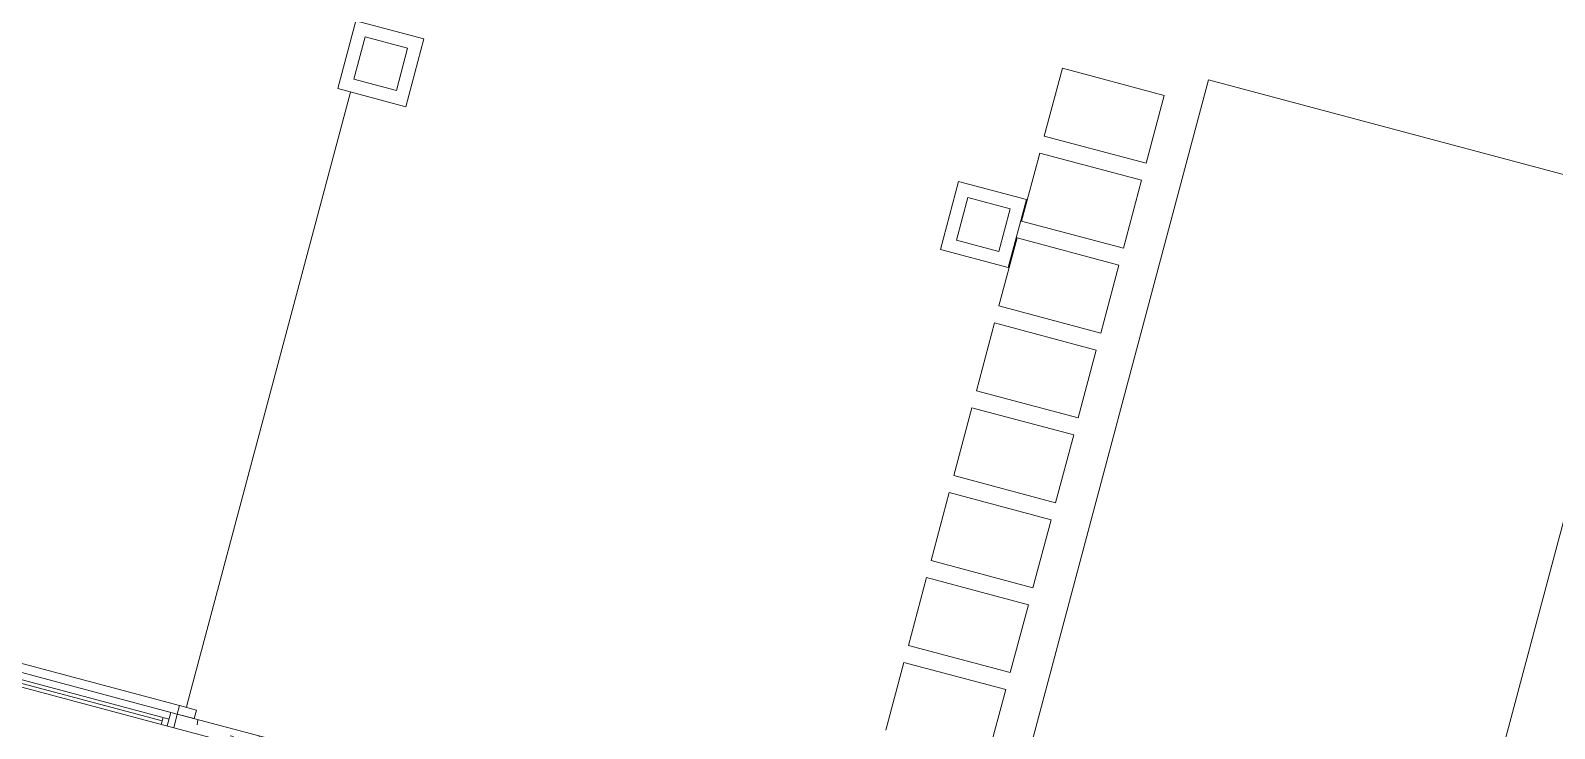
# Model space of a CAD drawing. Header units: metres. Extents: x 689715 to 690980, y 1005284 to 1006835.
# Drawn here: x 690858.85 to 690867.53, y 1005509.88 to 1005513.85 of the extents above; entities that cross this region are included whole.
import ezdxf

# ---------------------------------------------------------------- set-up
doc = ezdxf.new("R2010")
doc.units = ezdxf.units.M
doc.linetypes.add('PHANTOM', pattern=[2.5, 1.25, -0.25, 0.25, -0.25, 0.25, -0.25])
for name, color, linetype in [('0_HUELLAS CASAS CASTILLA', 1, 'Continuous'), ('0_NUMERO DE LOTE FASE V', 3, 'Continuous'), ('C-CALLE-ACERA', 8, 'Continuous')]:
    doc.layers.add(name, color=color, linetype=linetype)
for name, color, linetype, lineweight in [('Modelos genéricos', 7, 'Continuous', 13), ('Muros', 7, 'Continuous', 13), ('Patrón de corte', 7, 'Continuous', 13), ('Pilares estructurales', 7, 'Continuous', 25), ('Suelos', 7, 'Continuous', 9), ('Ventanas', 7, 'Continuous', 13)]:
    doc.layers.add(name, color=color, linetype=linetype, lineweight=lineweight)

# ---------------------------------------------------------------- blocks, each defined once
blk = doc.blocks.new('Window-Sliding - VENTANA DE 2_20 X 1_20-1540986-PLANO CLAVE _8 CASAS EN HILERA_ - Dependent 1')
at = {"layer": 'Ventanas', "color": 253}
for p, q in [((1.100365830454672, 0.04), (-1.099634169545327, 0.04)), ((-1.099634169545327, 0.04), (-1.099634169545327, -0.03999999999902364)), ((-1.099634169545327, 0.04000000000097637), (1.100365830454672, 0.04000000000097637)), ((-1.061534169779908, -0.03999999999902364), (-1.061534169779908, 0.04000000000097637)), ((-1.061534169779908, 0.04000000000097637), (-1.061534169779908, -0.03999999999902365)), ((1.062265830467165, 9.714248738745823e-13), (-1.061534169779908, 9.714248738745823e-13)), ((-1.026609169545286, 0.04000000000097637), (-1.026609169545286, 9.714248738745823e-13)), ((-0.02185916954532734, 0.02000000000096879), (-1.026609169545286, 0.02000000000096879)), ((-0.02185916954532734, 0.04000000000097637), (-0.02185916954532734, 9.714248738745823e-13)), ((0.000365830454672653, 9.714248738745823e-13), (0.000365830454672653, 0.04000000000097637)), ((0.000365830454672653, 9.714248738745823e-13), (0.000365830454672653, -0.03999999999902364)), ((0.02259083045467268, -0.03999999999902364), (0.02259083045467268, 9.714248738745823e-13)), ((1.027340830454717, -0.03999999999902364), (1.027340830454717, 9.714248738745823e-13)), ((1.062265830467165, 0.04000000000097637), (1.062265830467165, -0.03999999999902365)), ((1.100365830454672, -0.03999999999902364), (1.100365830454672, 0.04)), ((-1.099634169545327, -0.03999999999902364), (1.100365830454672, -0.03999999999902364)), ((-1.099634169545327, -0.03999999999902364), (1.100365830454672, -0.03999999999902364)), ((-1.09963416929923, -0.03999999999902364), (1.100365830455644, -0.03999999999902364)), ((0.02259083045467268, -0.0199999999990375), (1.027340830454716, -0.0199999999990375))]:
    blk.add_line(p, q, dxfattribs=at)
blk = doc.blocks.new('M_MOLDURA SENCILLA PARA VENTANAS - 2_20x1_20-1429797-PLANO CLAVE _8 CASAS EN HILERA_ - Dependent 1')
at = {"layer": 'Modelos genéricos', "color": 9, "lineweight": 9}
for p, q in [((-0.975000000000008, 0.08999999999999686), (-1.075000000000009, 0.08999999999999686)), ((-1.075000000000009, 0.08999999999999686), (-1.075000000000009, 0.04000000000000823)), ((-0.975000000000008, 0.04000000000000823), (-0.975000000000008, 0.08999999999999686)), ((1.324999999999992, 0.08999999999999686), (1.224999999999992, 0.08999999999999686)), ((1.224999999999992, 0.08999999999999686), (1.224999999999992, 0.04000000000000823)), ((1.324999999999992, 0.04000000000000823), (1.324999999999992, 0.08999999999999686)), ((-1.075000000000009, 0.04000000000000823), (-0.975000000000008, 0.04000000000000823)), ((1.224999999999992, 0.04000000000000823), (1.324999999999992, 0.04000000000000823))]:
    blk.add_line(p, q, dxfattribs=at)
at = {"layer": 'Modelos genéricos', "color": 253}
blk.add_line((-0.9750000000000082, 0.09000000000000001), (1.224999999999992, 0.09000000000000001), dxfattribs=at)
blk = doc.blocks.new('M_Concrete-Rectangular-Column - _25x_25-V7-PLANO CLAVE _8 CASAS EN HILERA_ - Dependent 1')
at = {"layer": 'Pilares estructurales', "lineweight": 13}
h = blk.add_hatch(dxfattribs=at)
h.set_pattern_fill('CONCRETE', color=256, style=0, pattern_type=2)
h.set_pattern_definition([(49.99999999999999, (-7.957000000000001, -75.643), (1.457020047383542, -0.1273482686276515), [0.152, -1.676]), (355, (-7.957000000000001, -75.643), (-0.2818653023739907, 1.528382135238966), [0.122, -1.341]), (100.451, (-7.835, -75.653), (1.17546538358712, 1.400456044289996), [0.13, -1.425]), (46.184, (-7.957000000000001, -75.236), (2.169039294737322, -0.336383022587974), [0.229, -2.515]), (96.636, (-7.776, -75.264), (1.898944685138781, 1.97970782763093), [0.194, -2.137]), (351.184, (-7.957000000000001, -75.236), (1.898795237190718, 1.979372286160904), [0.183, -2.012]), (21, (-7.754, -75.33800000000001), (1.212598781386422, -0.8177586412751406), [0.152, -1.676]), (326, (-7.754, -75.33800000000001), (0.4944494143613917, 1.473404145724342), [0.122, -1.341]), (71.45100000000001, (-7.653, -75.406), (1.707039752549385, 0.6549895290889265), [0.13, -1.425]), (37.50000000000001, (-7.957000000000001, -75.643), (0.02416182372297015, 0.6765066195347833), [0.067, -1.258, 0.067, -1.294, -1.346]), (37.50000000000001, (-7.957000000000001, -75.643), (0.02416182372297015, 0.6765066195347833), [-2.686, 0.067, -1.279]), (7.499999999999999, (-7.957000000000001, -75.643), (0.5349359976128323, 0.8016816565557453), [0.067, -0.7090000000000001, 0.067, -1.227, -0.513]), (7.499999999999999, (-7.957000000000001, -75.643), (0.5349359976128323, 0.8016816565557453), [-2.071, 0.067, -0.446]), (327.5, (-8.41, -75.643), (1.084235554558972, -0.04571938571545769), [0.067, -0.441, 0.067, -1.518, -2.103]), (327.5, (-8.41, -75.643), (1.084235554558972, -0.04571938571545769), [-2.093, 0.067, -2.036]), (317.5, (-8.613, -75.643), (1.185122407334744, 0.2039163545013021), [0.067, -0.593, 0.067, -0.986, -1.494]), (317.5, (-8.613, -75.643), (1.185122407334744, 0.2039163545013021), [-1.713, 0.067, -1.426])])
h.paths.add_polyline_path([(0.1250000000000062, -0.1249999999999326), (0.1250000000000062, 0.1250000000000625), (-0.1249999999999932, 0.1250000000000625), (-0.1249999999999932, -0.1249999999998936)], flags=0)
blk = doc.blocks.new('MOLDURA COLUMNA - 0_40x_40-1533038-PLANO CLAVE _8 CASAS EN HILERA_ - Dependent 1')
at = {"layer": 'Modelos genéricos', "color": 253}
for p, q in [((0.2000000000000064, 0.1999999999999915), (-0.1999999999999938, 0.1999999999999915)), ((-0.1999999999999937, 0.1999999999999915), (-0.1999999999999937, -0.2000000000000085)), ((0.2000000000000064, -0.2000000000000085), (0.2000000000000064, 0.1999999999999915)), ((-0.1249999999999938, -0.1250000000000084), (-0.1249999999999937, 0.1249999999999915)), ((-0.1249999999999937, 0.1249999999999915), (0.1250000000000063, 0.1249999999999915)), ((0.1250000000000063, 0.1249999999999915), (0.1250000000000063, -0.1250000000000084)), ((0.1250000000000063, -0.1250000000000084), (-0.1249999999999938, -0.1250000000000084)), ((-0.1999999999999937, -0.2000000000000085), (0.2000000000000065, -0.2000000000000085))]:
    blk.add_line(p, q, dxfattribs=at)
blk = doc.blocks.new('012-AR_CASTILLA_MODELO B_rvt-1-PLANO CLAVE _8 CASAS EN HILERA_ - Dependent 1')
at = {"layer": 'Patrón de corte'}
h = blk.add_hatch(dxfattribs=at)
h.set_pattern_fill('HORMIGÓN', color=254, scale=0.9999999999999999, style=0, pattern_type=2)
h.set_pattern_definition([(49.99999999999996, (0, -2.328306436538696e-10), (0.4377584771638401, -0.03836033982117172), [0.04599999999999997, -0.5029999999999996]), (354.9999999999999, (0, -2.328306436538696e-10), (-0.0843952140696779, 0.4580987315439033), [0.037, -0.402]), (100.451, (0.03600000008009374, -0.003000000258907676), (0.3526758939897786, 0.4199401312074266), [0.03899999999999999, -0.427]), (46.18399999999996, (0, 0.121999999973923), (0.6506308650644553, -0.1004214988211121), [0.06899999999999998, -0.7539999999999997]), (96.63599999999995, (0.05400000012014061, 0.113999999826774), (0.570191611846052, 0.5938707988951815), [0.058, -0.6409999999999998]), (351.1839999999999, (0, 0.121999999973923), (0.5697220635397624, 0.5936975411065765), [0.05499999999999999, -0.6039999999999999]), (21, (0.06099999987054616, 0.09100000001490116), (0.3642747293136029, -0.245780230253577), [0.04599999999999997, -0.5029999999999996]), (326, (0.06099999987054616, 0.09100000001490116), (0.1482769546615402, 0.4415777901075864), [0.03699999999999999, -0.4019999999999999]), (71.451, (0.09099999989848584, 0.07100000022910535), (0.512048302653334, 0.1963072483374968), [0.03900000000000001, -0.4270000000000002]), (37.49999999999998, (0, -2.328306436538696e-10), (0.007375797972208928, 0.2022933454275577), [0.02, -0.3769999999999999, 0.02, -0.3879999999999999, -0.4039999999999999]), (37.49999999999998, (0, -2.328306436538696e-10), (0.007375797972208928, 0.2022933454275577), [-0.8059999999999998, 0.02, -0.384]), (7.49999999999994, (0, -2.328306436538696e-10), (0.1600503399492728, 0.2399435114399267), [0.02, -0.2129999999999999, 0.02, -0.3679999999999999, -0.154]), (7.49999999999994, (0, -2.328306436538696e-10), (0.1600503399492728, 0.2399435114399267), [-0.6209999999999999, 0.02, -0.134]), (327.5, (-0.136000000173226, -2.328306436538696e-10), (0.325416223879766, -0.01404568388630395), [0.02, -0.132, 0.02, -0.455, -0.6309999999999999]), (327.5, (-0.136000000173226, -2.328306436538696e-10), (0.325416223879766, -0.01404568388630395), [-0.6279999999999999, 0.02, -0.6109999999999999]), (317.4999999999999, (-0.1970000000437722, -2.328306436538696e-10), (0.3554815006055005, 0.06081860510782444), [0.01999999999999999, -0.1779999999999999, 0.01999999999999999, -0.2959999999999999, -0.4479999999999997]), (317.4999999999999, (-0.1970000000437722, -2.328306436538696e-10), (0.3554815006055005, 0.06081860510782444), [-0.5139999999999997, 0.01999999999999999, -0.4279999999999998])])
h.paths.add_polyline_path([(14.30183760158252, 79.51754749682732), (14.30183760169894, 79.59754749643616), (14.00183760165237, 79.59754749643616), (14.00183760159416, 79.51754749636166)], flags=0)
h.paths.add_polyline_path([(11.60178603231907, 79.51754749636166), (12.40183760155924, 79.51754749636166), (12.40183760150103, 79.59754749690183), (11.60178603220265, 79.59754749643616)], flags=0)
h.paths.add_polyline_path([(10.6217860323377, 79.51754749659449), (10.62178603222128, 79.59754749643616), (10.32178603223292, 79.59754749643616), (10.32178603217471, 79.51754749706015)], flags=0)
h.paths.add_polyline_path([(7.521837601496372, 79.51754749682732), (8.121786032337695, 79.51754749636166), (8.12178603245411, 79.59754749643616), (7.521837601438165, 79.59754749643616)], flags=0)
at = {"layer": 'Muros', "color": 253}
for p, q in [((8.12178603245411, 79.59754749643616), (7.521837601438165, 79.59754749643616)), ((7.521837601496372, 79.51754749682732), (8.121786032337695, 79.51754749636166))]:
    blk.add_line(p, q, dxfattribs=at)
at = {"layer": 'Suelos', "color": 9}
for p, q in [((8.081786032300442, 79.46754749701358), (8.08178603235865, 79.4475474965293)), ((8.08178603235865, 79.4475474965293), (8.081786032475065, 75.84254749678075))]:
    blk.add_line(p, q, dxfattribs=at)
at = {"color": 254, "lineweight": 13, "rotation": 179.9999999999999}
for name, p in [('Window-Sliding - VENTANA DE 2_20 X 1_20-1540986-PLANO CLAVE _8 CASAS EN HILERA_ - Dependent 1', (9.222151862748433, 79.55754749733023)), ('M_MOLDURA SENCILLA PARA VENTANAS - 2_20x1_20-1429797-PLANO CLAVE _8 CASAS EN HILERA_ - Dependent 1', (9.346786032314412, 79.55754749733023))]:
    blk.add_blockref(name, p, dxfattribs=at)
at = {"color": 254, "lineweight": 13}
for name in ['MOLDURA COLUMNA - 0_40x_40-1533038-PLANO CLAVE _8 CASAS EN HILERA_ - Dependent 1', 'M_Concrete-Rectangular-Column - _25x_25-V7-PLANO CLAVE _8 CASAS EN HILERA_ - Dependent 1']:
    blk.add_blockref(name, (7.956786032300442, 75.64254749636166), dxfattribs=at)
blk = doc.blocks.new('A TRANSFORMADA A B')
at = {"layer": 'Suelos', "color": 9}
for p, q in [((287.4939854070544, -64.38005156174768), (287.0939854069147, -64.38005156151485)), ((287.4939854065888, -64.9800515617244), (287.4939854070544, -64.38005156174768)), ((287.9939854068216, -64.38005156163126), (287.5939854066819, -64.38005156163126)), ((287.5939854066819, -64.38005156163126), (287.5939854071476, -64.98005156154977)), ((287.9939854068216, -64.98005156160798), (287.9939854068216, -64.38005156163126)), ((288.4939854068216, -64.38005156163126), (288.0939854069147, -64.38005156145664)), ((288.0939854069147, -64.38005156145664), (288.0939854069147, -64.98005156149156)), ((288.4939854068216, -64.98005156154977), (288.4939854068216, -64.38005156163126)), ((288.9939854068216, -64.38005156157305), (288.5939854069147, -64.38005156151485)), ((288.5939854069147, -64.38005156151485), (288.5939854071476, -64.98005156143336)), ((288.9939854068216, -64.98005156149156), (288.9939854068216, -64.38005156157305)), ((289.4939854070544, -64.38005156145664), (289.0939854071476, -64.38005156139843)), ((289.0939854071476, -64.38005156139843), (289.0939854066819, -64.9800515617244)), ((289.4939854068216, -64.98005156143336), (289.4939854070544, -64.38005156145664)), ((289.9939854068216, -64.38005156163126), (289.5939854069147, -64.38005156157305)), ((289.5939854069147, -64.38005156157305), (289.5939854069147, -64.9800515617244)), ((289.9939854070544, -64.98005156131694), (289.9939854068216, -64.38005156163126)), ((290.4939854068216, -64.38005156151485), (290.0939854071476, -64.38005156157305)), ((290.0939854071476, -64.38005156157305), (290.0939854064491, -64.98005156154977)), ((290.4939854068216, -64.98005156149156), (290.4939854068216, -64.38005156151485)), ((290.9939854068216, -64.38005156157305), (290.5939854069147, -64.38005156151485)), ((290.5939854069147, -64.38005156151485), (290.5939854069147, -64.98005156160798)), ((290.9939854068216, -64.98005156184081), (290.9939854068216, -64.38005156157305)), ((287.0939854069147, -64.98005156166619), (287.4939854065888, -64.9800515617244)), ((287.5939854071476, -64.98005156154977), (287.9939854068216, -64.98005156160798)), ((288.0939854069147, -64.98005156149156), (288.4939854068216, -64.98005156154977)), ((288.5939854071476, -64.98005156143336), (288.9939854068216, -64.98005156149156)), ((289.0939854066819, -64.9800515617244), (289.4939854068216, -64.98005156143336)), ((289.5939854069147, -64.9800515617244), (289.9939854070544, -64.98005156131694)), ((290.0939854064491, -64.98005156154977), (290.4939854068216, -64.98005156149156)), ((290.5939854069147, -64.98005156160798), (290.9939854068216, -64.98005156184081)), ((291.1439854067285, -65.20005156158004), (286.9939854068216, -65.20005156181287)), ((291.1439854069613, -67.80005156161496), (291.1439854067285, -65.20005156158004)), ((286.2139854070265, -67.80005156155676), (289.8189854063094, -67.80005156138213))]:
    blk.add_line(p, q, dxfattribs=at)
at = {"color": 254, "lineweight": 13, "rotation": 90}
blk.add_blockref('MOLDURA COLUMNA - 0_40x_40-1533038-PLANO CLAVE _8 CASAS EN HILERA_ - Dependent 1', (290.0189854067285, -64.17505156161496), dxfattribs=at)
blk = doc.blocks.new('CASTILLA 6 NUEVA')
at = {"rotation": 269.9999998879757}
blk.add_blockref('A TRANSFORMADA A B', (253.195590924297, 229.2122545121238), dxfattribs=at)
at = {"layer": '0_HUELLAS CASAS CASTILLA', "color": 8, "lineweight": 5}
blk.add_blockref('012-AR_CASTILLA_MODELO B_rvt-1-PLANO CLAVE _8 CASAS EN HILERA_ - Dependent 1', (184.6137526158127, -136.4492782580201), dxfattribs=at)

msp = doc.modelspace()

# ---------------------------------------------------------------- linework, layer by layer
at = {"layer": 'C-CALLE-ACERA', "linetype": 'Continuous', "ltscale": 5}
msp.add_arc((690866.8536580136, 1005514.155943187), 1.500000000059576, 345.0660436400152, 75.06604363357046, dxfattribs=at)

# ---------------------------------------------------------------- block references
at = {"layer": '0_NUMERO DE LOTE FASE V', "linetype": 'PHANTOM', "rotation": 165.0660436348324}
msp.add_blockref('CASTILLA 6 NUEVA', (691031.2444425438, 1005405.282444203), dxfattribs=at)

doc.saveas('drawing.dxf')
